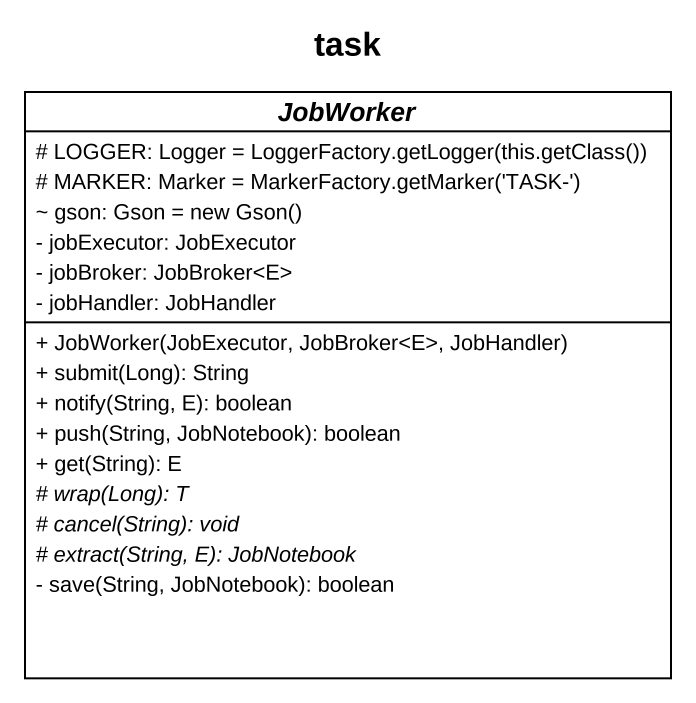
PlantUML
@startuml
title task
hide circle
hide empty members
skinparam classAttributeIconSize 0
abstract class JobWorker {
  {field} # LOGGER: Logger = LoggerFactory.getLogger(this.getClass())
  {field} # MARKER: Marker = MarkerFactory.getMarker('TASK-')
  {field} ~ gson: Gson = new Gson()
  - jobExecutor: JobExecutor
  - jobBroker: JobBroker<E>
  - jobHandler: JobHandler
  + JobWorker(JobExecutor, JobBroker<E>, JobHandler)
  + submit(Long): String
  + notify(String, E): boolean
  + push(String, JobNotebook): boolean
  + get(String): E
  {abstract} # wrap(Long): T
  {abstract} # cancel(String): void
  {abstract} # extract(String, E): JobNotebook
  - save(String, JobNotebook): boolean
}
@enduml
